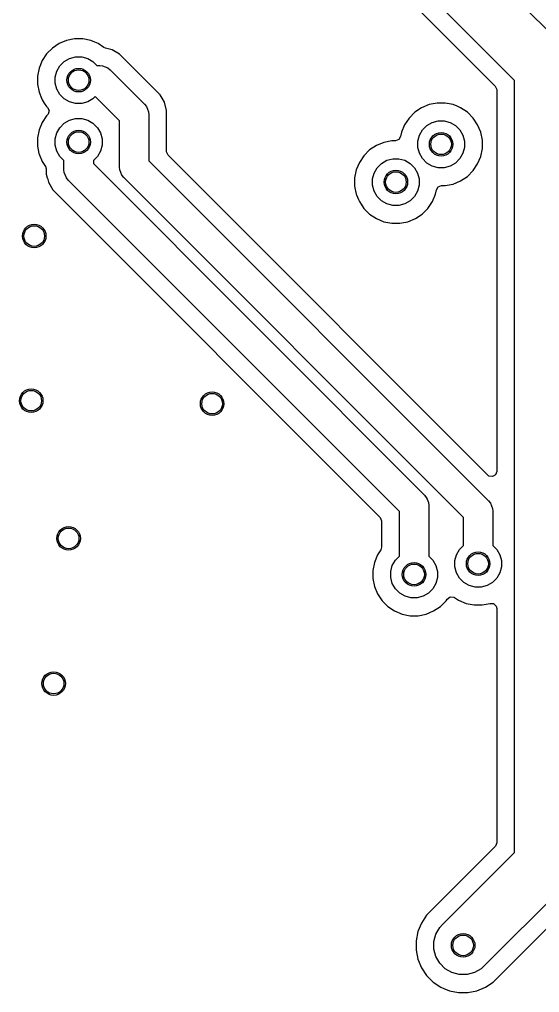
# Model space of a CAD drawing. Extents: x 4.82 to 6.81, y -4.86 to -2.87.
# Drawn here: x 5.498 to 5.846, y -4.156 to -3.506 of the extents above; entities that cross this region are included whole.
import ezdxf

# ---------------------------------------------------------------- set-up
doc = ezdxf.new("R2010")
doc.units = 0
doc.header["$MEASUREMENT"] = 0
doc.layers.add('BLACK', color=7, linetype='CONTINUOUS')

msp = doc.modelspace()

# ---------------------------------------------------------------- linework, layer by layer
at = {"layer": 'BLACK', "linetype": 'CONTINUOUS'}
for p, q in [((5.80459, -3.46677), (5.86282, -3.525)), ((5.82922, -3.54708), (5.77098, -3.48884)), ((5.76042, -3.49501), (5.81636, -3.55095)), ((5.52467, -3.52241), (5.52015, -3.52543)), ((5.52969, -3.52033), (5.52467, -3.52241)), ((5.52467, -3.52241), (5.52467, -3.52241)), ((5.53502, -3.51927), (5.52969, -3.52033)), ((5.52969, -3.52033), (5.52969, -3.52033)), ((5.54045, -3.51927), (5.53502, -3.51927)), ((5.53502, -3.51927), (5.53502, -3.51927)), ((5.54578, -3.52033), (5.54045, -3.51927)), ((5.54045, -3.51927), (5.54045, -3.51927)), ((5.54852, -3.52147), (5.54578, -3.52033)), ((5.54578, -3.52033), (5.54578, -3.52033)), ((5.54578, -3.52033), (5.54578, -3.52033)), ((5.5508, -3.52241), (5.54852, -3.52147)), ((5.55463, -3.52497), (5.5508, -3.52241)), ((5.5508, -3.52241), (5.5508, -3.52241)), ((5.5508, -3.52241), (5.5508, -3.52241)), ((5.5508, -3.52241), (5.5508, -3.52241)), ((5.51631, -3.52927), (5.5133, -3.53379)), ((5.52015, -3.52543), (5.51631, -3.52927)), ((5.55567, -3.52544), (5.55463, -3.52497)), ((5.5602, -3.52665), (5.55567, -3.52544)), ((5.56514, -3.52951), (5.5602, -3.52665)), ((5.59224, -3.55661), (5.56514, -3.52951)), ((5.56514, -3.52951), (5.56514, -3.52951)), ((5.56514, -3.52951), (5.56514, -3.52951)), ((5.5133, -3.53379), (5.51122, -3.53881)), ((5.5133, -3.53379), (5.5133, -3.53379)), ((5.52524, -3.53726), (5.52815, -3.53436)), ((5.52815, -3.53436), (5.53171, -3.5323)), ((5.53171, -3.5323), (5.53568, -3.53124)), ((5.53568, -3.53124), (5.53979, -3.53124)), ((5.53979, -3.53124), (5.54376, -3.5323)), ((5.54376, -3.5323), (5.54732, -3.53436)), ((5.54732, -3.53436), (5.54997, -3.53701)), ((5.51122, -3.53881), (5.51016, -3.54413)), ((5.51122, -3.53881), (5.51122, -3.53881)), ((5.52212, -3.54479), (5.52319, -3.54082)), ((5.52319, -3.54082), (5.52524, -3.53726)), ((5.54997, -3.53701), (5.55183, -3.53701)), ((5.55183, -3.53701), (5.55375, -3.5372)), ((5.55375, -3.5372), (5.5573, -3.53867)), ((5.5573, -3.53867), (5.5573, -3.53867)), ((5.5573, -3.53867), (5.55879, -3.53989)), ((5.55879, -3.53989), (5.58186, -3.56296)), ((5.51016, -3.54413), (5.51016, -3.54957)), ((5.51016, -3.54957), (5.51122, -3.55489)), ((5.52212, -3.54891), (5.52212, -3.54479)), ((5.52319, -3.55288), (5.52212, -3.54891)), ((5.82922, -4.06277), (5.82922, -3.54708)), ((5.51122, -3.55489), (5.51122, -3.55489)), ((5.51122, -3.55489), (5.5129, -3.55895)), ((5.52524, -3.55644), (5.52319, -3.55288)), ((5.81636, -3.55095), (5.81737, -3.55312)), ((5.81737, -3.55312), (5.81739, -3.55343)), ((5.81739, -3.55343), (5.81739, -3.8083)), ((5.5129, -3.55895), (5.5133, -3.55991)), ((5.5133, -3.55991), (5.51477, -3.56213)), ((5.51477, -3.56213), (5.51631, -3.56443)), ((5.52815, -3.55934), (5.52524, -3.55644)), ((5.53171, -3.5614), (5.52815, -3.55934)), ((5.53568, -3.56246), (5.53171, -3.5614)), ((5.53979, -3.56246), (5.53568, -3.56246)), ((5.54376, -3.5614), (5.53979, -3.56246)), ((5.54732, -3.55934), (5.54376, -3.5614)), ((5.54886, -3.5578), (5.54732, -3.55934)), ((5.56506, -3.574), (5.54886, -3.5578)), ((5.59359, -3.55895), (5.59224, -3.55661)), ((5.5951, -3.56156), (5.59359, -3.55895)), ((5.59657, -3.56707), (5.5951, -3.56156)), ((5.5951, -3.56156), (5.5951, -3.56156)), ((5.5951, -3.56156), (5.5951, -3.56156)), ((5.77743, -3.56214), (5.7721, -3.5632)), ((5.78286, -3.56214), (5.77743, -3.56214)), ((5.77743, -3.56214), (5.77743, -3.56214)), ((5.78819, -3.5632), (5.78286, -3.56214)), ((5.78286, -3.56214), (5.78286, -3.56214)), ((5.51631, -3.56443), (5.51692, -3.56504)), ((5.51692, -3.56504), (5.51794, -3.56721)), ((5.51794, -3.56721), (5.51732, -3.56953)), ((5.58186, -3.56296), (5.58309, -3.56445)), ((5.58309, -3.56445), (5.58309, -3.56445)), ((5.58309, -3.56445), (5.58455, -3.568)), ((5.58455, -3.568), (5.58474, -3.56992)), ((5.59657, -3.59449), (5.59657, -3.56707)), ((5.76257, -3.5683), (5.75872, -3.57214)), ((5.76708, -3.56528), (5.76257, -3.5683)), ((5.7721, -3.5632), (5.76708, -3.56528)), ((5.76708, -3.56528), (5.76708, -3.56528)), ((5.7721, -3.5632), (5.7721, -3.5632)), ((5.79094, -3.56434), (5.78819, -3.5632)), ((5.78819, -3.5632), (5.78819, -3.5632)), ((5.78819, -3.5632), (5.78819, -3.5632)), ((5.79321, -3.56528), (5.79094, -3.56434)), ((5.79773, -3.5683), (5.79321, -3.56528)), ((5.79321, -3.56528), (5.79321, -3.56528)), ((5.79321, -3.56528), (5.79321, -3.56528)), ((5.80157, -3.57214), (5.79773, -3.5683)), ((5.5133, -3.57513), (5.51122, -3.58014)), ((5.51631, -3.57061), (5.5133, -3.57513)), ((5.5133, -3.57513), (5.5133, -3.57513)), ((5.51692, -3.57), (5.51631, -3.57061)), ((5.51732, -3.56953), (5.51692, -3.57)), ((5.52524, -3.5786), (5.52815, -3.5757)), ((5.52815, -3.5757), (5.53171, -3.57364)), ((5.53171, -3.57364), (5.53568, -3.57258)), ((5.53568, -3.57258), (5.53979, -3.57258)), ((5.53979, -3.57258), (5.54376, -3.57364)), ((5.54376, -3.57364), (5.54732, -3.5757)), ((5.54732, -3.5757), (5.55023, -3.5786)), ((5.56506, -3.60492), (5.56506, -3.574)), ((5.58474, -3.56992), (5.58474, -3.60084)), ((5.75872, -3.57214), (5.75571, -3.57665)), ((5.77056, -3.57722), (5.77412, -3.57517)), ((5.77412, -3.57517), (5.77809, -3.5741)), ((5.77809, -3.5741), (5.7822, -3.5741)), ((5.7822, -3.5741), (5.78617, -3.57517)), ((5.78617, -3.57517), (5.78973, -3.57722)), ((5.80459, -3.57665), (5.80157, -3.57214)), ((5.51122, -3.58014), (5.51016, -3.58547)), ((5.51122, -3.58014), (5.51122, -3.58014)), ((5.52212, -3.58613), (5.52319, -3.58216)), ((5.52319, -3.58216), (5.52524, -3.5786)), ((5.55023, -3.5786), (5.55228, -3.58216)), ((5.55228, -3.58216), (5.55335, -3.58613)), ((5.75363, -3.58167), (5.75306, -3.58452)), ((5.75571, -3.57665), (5.75363, -3.58167)), ((5.75363, -3.58167), (5.75363, -3.58167)), ((5.75571, -3.57665), (5.75571, -3.57665)), ((5.7656, -3.58369), (5.76765, -3.58013)), ((5.76765, -3.58013), (5.77056, -3.57722)), ((5.78973, -3.57722), (5.79264, -3.58013)), ((5.79264, -3.58013), (5.7947, -3.58369)), ((5.80667, -3.58167), (5.80459, -3.57665)), ((5.80773, -3.587), (5.80667, -3.58167)), ((5.51016, -3.58547), (5.51016, -3.59091)), ((5.52212, -3.59024), (5.52212, -3.58613)), ((5.55335, -3.58613), (5.55335, -3.59024)), ((5.74186, -3.5884), (5.73684, -3.59048)), ((5.74719, -3.58734), (5.74186, -3.5884)), ((5.74186, -3.5884), (5.74186, -3.5884)), ((5.74962, -3.58734), (5.74719, -3.58734)), ((5.75182, -3.58657), (5.74962, -3.58734)), ((5.75306, -3.58452), (5.75182, -3.58657)), ((5.76453, -3.58766), (5.7656, -3.58369)), ((5.76453, -3.59177), (5.76453, -3.58766)), ((5.7947, -3.58369), (5.79576, -3.58766)), ((5.79576, -3.58766), (5.79576, -3.59177)), ((5.80773, -3.59243), (5.80773, -3.587)), ((5.51016, -3.59091), (5.51116, -3.59594)), ((5.52319, -3.59422), (5.52212, -3.59024)), ((5.52524, -3.59778), (5.52319, -3.59422)), ((5.55228, -3.59422), (5.55023, -3.59778)), ((5.55335, -3.59024), (5.55228, -3.59422)), ((5.59659, -3.5948), (5.59657, -3.59449)), ((5.5976, -3.59697), (5.59659, -3.5948)), ((5.73232, -3.5935), (5.72848, -3.59734)), ((5.73684, -3.59048), (5.73232, -3.5935)), ((5.73684, -3.59048), (5.73684, -3.59048)), ((5.7656, -3.59574), (5.76453, -3.59177)), ((5.79576, -3.59177), (5.7947, -3.59574)), ((5.80667, -3.59776), (5.80773, -3.59243)), ((5.51116, -3.59594), (5.51122, -3.59623)), ((5.51122, -3.59623), (5.51127, -3.59637)), ((5.51127, -3.59637), (5.5133, -3.60125)), ((5.5133, -3.60125), (5.5133, -3.60125)), ((5.5133, -3.60125), (5.51547, -3.60451)), ((5.52789, -3.60043), (5.52524, -3.59778)), ((5.52789, -3.60673), (5.52789, -3.60043)), ((5.55023, -3.59778), (5.54758, -3.60043)), ((5.54758, -3.60043), (5.54758, -3.60265)), ((5.58474, -3.60084), (5.81186, -3.82796)), ((5.61284, -3.6122), (5.5976, -3.59697)), ((5.72848, -3.59734), (5.72546, -3.60186)), ((5.74031, -3.60243), (5.74388, -3.60037)), ((5.74388, -3.60037), (5.74785, -3.59931)), ((5.74785, -3.59931), (5.75196, -3.59931)), ((5.75196, -3.59931), (5.75593, -3.60037)), ((5.75593, -3.60037), (5.75949, -3.60243)), ((5.76765, -3.5993), (5.7656, -3.59574)), ((5.77056, -3.60221), (5.76765, -3.5993)), ((5.79264, -3.5993), (5.78973, -3.60221)), ((5.7947, -3.59574), (5.79264, -3.5993)), ((5.80459, -3.60278), (5.80667, -3.59776)), ((5.51547, -3.60451), (5.51556, -3.60475)), ((5.51556, -3.60475), (5.51568, -3.60486)), ((5.51568, -3.60486), (5.51582, -3.60544)), ((5.51582, -3.60544), (5.51604, -3.60603)), ((5.51604, -3.60603), (5.51606, -3.60624)), ((5.51606, -3.60624), (5.51606, -3.60958)), ((5.52808, -3.60865), (5.52789, -3.60673)), ((5.54758, -3.60265), (5.76902, -3.8241)), ((5.56525, -3.60684), (5.56506, -3.60492)), ((5.56672, -3.61039), (5.56525, -3.60684)), ((5.72338, -3.60688), (5.72232, -3.6122)), ((5.72546, -3.60186), (5.72338, -3.60688)), ((5.72338, -3.60688), (5.72338, -3.60688)), ((5.72546, -3.60186), (5.72546, -3.60186)), ((5.73535, -3.60889), (5.73741, -3.60533)), ((5.73741, -3.60533), (5.74031, -3.60243)), ((5.75949, -3.60243), (5.7624, -3.60533)), ((5.7624, -3.60533), (5.76445, -3.60889)), ((5.77412, -3.60427), (5.77056, -3.60221)), ((5.77809, -3.60533), (5.77412, -3.60427)), ((5.7822, -3.60533), (5.77809, -3.60533)), ((5.78617, -3.60427), (5.7822, -3.60533)), ((5.78973, -3.60221), (5.78617, -3.60427)), ((5.79773, -3.61114), (5.80157, -3.6073)), ((5.80157, -3.6073), (5.80459, -3.60278)), ((5.51606, -3.60958), (5.51676, -3.6122)), ((5.51676, -3.6122), (5.51683, -3.61244)), ((5.51683, -3.61244), (5.51754, -3.6151)), ((5.52955, -3.6122), (5.52808, -3.60865)), ((5.53078, -3.61369), (5.52955, -3.6122)), ((5.52955, -3.6122), (5.52955, -3.6122)), ((5.75222, -3.83514), (5.53078, -3.61369)), ((5.56794, -3.61188), (5.56672, -3.61039)), ((5.56672, -3.61039), (5.56672, -3.61039)), ((5.79506, -3.839), (5.56794, -3.61188)), ((5.8114, -3.81077), (5.61284, -3.6122)), ((5.72232, -3.6122), (5.72232, -3.61764)), ((5.73429, -3.61287), (5.73535, -3.60889)), ((5.73429, -3.61698), (5.73429, -3.61287)), ((5.76445, -3.60889), (5.76551, -3.61287)), ((5.76551, -3.61287), (5.76551, -3.61698)), ((5.78819, -3.61624), (5.79321, -3.61416)), ((5.79321, -3.61416), (5.79773, -3.61114)), ((5.51754, -3.6151), (5.51754, -3.6151)), ((5.51754, -3.6151), (5.52039, -3.62004)), ((5.52039, -3.62004), (5.52039, -3.62004)), ((5.52039, -3.62004), (5.52039, -3.62004)), ((5.52039, -3.62004), (5.73937, -3.83901)), ((5.72232, -3.61764), (5.72338, -3.62297)), ((5.73535, -3.62095), (5.73429, -3.61698)), ((5.73741, -3.62451), (5.73535, -3.62095)), ((5.76445, -3.62095), (5.7624, -3.62451)), ((5.76551, -3.61698), (5.76445, -3.62095)), ((5.77642, -3.62297), (5.77699, -3.62012)), ((5.77699, -3.62012), (5.77823, -3.61807)), ((5.77823, -3.61807), (5.78042, -3.6173)), ((5.78042, -3.6173), (5.78286, -3.6173)), ((5.78286, -3.6173), (5.78819, -3.61624)), ((5.78286, -3.6173), (5.78286, -3.6173)), ((5.72338, -3.62297), (5.72338, -3.62297)), ((5.72338, -3.62297), (5.72357, -3.62342)), ((5.72357, -3.62342), (5.72492, -3.62667)), ((5.72492, -3.62667), (5.72546, -3.62798)), ((5.74031, -3.62742), (5.73741, -3.62451)), ((5.74388, -3.62947), (5.74031, -3.62742)), ((5.75949, -3.62742), (5.75593, -3.62947)), ((5.7624, -3.62451), (5.75949, -3.62742)), ((5.77434, -3.62798), (5.77642, -3.62297)), ((5.72546, -3.62798), (5.72848, -3.6325)), ((5.72848, -3.6325), (5.73232, -3.63634)), ((5.74785, -3.63053), (5.74388, -3.62947)), ((5.75196, -3.63053), (5.74785, -3.63053)), ((5.75593, -3.62947), (5.75196, -3.63053)), ((5.76748, -3.63634), (5.77132, -3.6325)), ((5.77132, -3.6325), (5.77434, -3.62798)), ((5.73232, -3.63634), (5.73684, -3.63936)), ((5.73684, -3.63936), (5.74186, -3.64144)), ((5.75795, -3.64144), (5.76296, -3.63936)), ((5.76296, -3.63936), (5.76748, -3.63634)), ((5.74186, -3.64144), (5.74719, -3.6425)), ((5.74719, -3.6425), (5.74719, -3.6425)), ((5.74719, -3.6425), (5.75262, -3.6425)), ((5.75262, -3.6425), (5.75795, -3.64144)), ((5.75262, -3.6425), (5.75262, -3.6425)), ((5.81739, -3.8083), (5.81657, -3.81055)), ((5.81213, -3.81133), (5.8114, -3.81077)), ((5.81449, -3.81175), (5.81213, -3.81133)), ((5.81657, -3.81055), (5.81449, -3.81175)), ((5.76902, -3.8241), (5.77025, -3.82559)), ((5.77025, -3.82559), (5.77078, -3.82688)), ((5.77078, -3.82688), (5.77172, -3.82914)), ((5.77172, -3.82914), (5.77191, -3.83106)), ((5.81186, -3.82796), (5.81309, -3.82945)), ((5.75222, -3.86485), (5.75222, -3.83514)), ((5.77191, -3.83106), (5.77191, -3.86485)), ((5.81309, -3.82945), (5.81455, -3.833)), ((5.81455, -3.833), (5.81455, -3.833)), ((5.81455, -3.833), (5.81474, -3.83492)), ((5.81474, -3.83492), (5.81474, -3.85768)), ((5.73937, -3.83901), (5.74038, -3.84118)), ((5.74038, -3.84118), (5.74039, -3.84149)), ((5.74039, -3.84149), (5.74039, -3.85882)), ((5.79506, -3.85768), (5.79506, -3.839)), ((5.7398, -3.86076), (5.73763, -3.86402)), ((5.74039, -3.85882), (5.7398, -3.86076)), ((5.79035, -3.86389), (5.79241, -3.86033)), ((5.79241, -3.86033), (5.79506, -3.85768)), ((5.81474, -3.85768), (5.8174, -3.86033)), ((5.8174, -3.86033), (5.81945, -3.86389)), ((5.73762, -3.86402), (5.73555, -3.86904)), ((5.73763, -3.86402), (5.73762, -3.86402)), ((5.74752, -3.87106), (5.74957, -3.8675)), ((5.74957, -3.8675), (5.75222, -3.86485)), ((5.77191, -3.86485), (5.77456, -3.8675)), ((5.77456, -3.8675), (5.77661, -3.87106)), ((5.78929, -3.86787), (5.79035, -3.86389)), ((5.78929, -3.87198), (5.78929, -3.86787)), ((5.81945, -3.86389), (5.82051, -3.86787)), ((5.82051, -3.86787), (5.82051, -3.87198)), ((5.73555, -3.86904), (5.73449, -3.87437)), ((5.73449, -3.87437), (5.73449, -3.8798)), ((5.73555, -3.86904), (5.73555, -3.86904)), ((5.74645, -3.87503), (5.74752, -3.87106)), ((5.77661, -3.87106), (5.77768, -3.87503)), ((5.79035, -3.87595), (5.78929, -3.87198)), ((5.82051, -3.87198), (5.81945, -3.87595)), ((5.73449, -3.8798), (5.73555, -3.88513)), ((5.74645, -3.87914), (5.74645, -3.87503)), ((5.74752, -3.88311), (5.74645, -3.87914)), ((5.77768, -3.87914), (5.77661, -3.88311)), ((5.77768, -3.87503), (5.77768, -3.87914)), ((5.79241, -3.87951), (5.79035, -3.87595)), ((5.79531, -3.88241), (5.79241, -3.87951)), ((5.8174, -3.87951), (5.81449, -3.88241)), ((5.81945, -3.87595), (5.8174, -3.87951)), ((5.73555, -3.88513), (5.73555, -3.88513)), ((5.73555, -3.88513), (5.73762, -3.89015)), ((5.74957, -3.88667), (5.74752, -3.88311)), ((5.75248, -3.88958), (5.74957, -3.88667)), ((5.77456, -3.88667), (5.77165, -3.88958)), ((5.77661, -3.88311), (5.77456, -3.88667)), ((5.79888, -3.88447), (5.79531, -3.88241)), ((5.80285, -3.88553), (5.79888, -3.88447)), ((5.80696, -3.88553), (5.80285, -3.88553)), ((5.81093, -3.88447), (5.80696, -3.88553)), ((5.81449, -3.88241), (5.81093, -3.88447)), ((5.73762, -3.89015), (5.74064, -3.89466)), ((5.75604, -3.89163), (5.75248, -3.88958)), ((5.76001, -3.8927), (5.75604, -3.89163)), ((5.76412, -3.8927), (5.76001, -3.8927)), ((5.76809, -3.89163), (5.76412, -3.8927)), ((5.77165, -3.88958), (5.76809, -3.89163)), ((5.78349, -3.89466), (5.78426, -3.89351)), ((5.78426, -3.89351), (5.78619, -3.89209)), ((5.78619, -3.89209), (5.78858, -3.89225)), ((5.78858, -3.89225), (5.78912, -3.89254)), ((5.78912, -3.89254), (5.79184, -3.89436)), ((5.74064, -3.89466), (5.74448, -3.89851)), ((5.74448, -3.89851), (5.749, -3.90152)), ((5.77513, -3.90152), (5.77965, -3.89851)), ((5.77965, -3.89851), (5.78349, -3.89466)), ((5.79184, -3.89436), (5.79686, -3.89644)), ((5.79686, -3.89644), (5.80219, -3.8975)), ((5.80219, -3.8975), (5.80219, -3.8975)), ((5.80219, -3.8975), (5.80762, -3.8975)), ((5.80762, -3.8975), (5.81295, -3.89644)), ((5.80762, -3.8975), (5.80762, -3.8975)), ((5.81295, -3.89644), (5.81311, -3.89641)), ((5.81295, -3.89644), (5.81295, -3.89644)), ((5.81311, -3.89641), (5.81313, -3.89648)), ((5.81313, -3.89648), (5.81526, -3.8966)), ((5.81526, -3.8966), (5.81701, -3.89823)), ((5.81701, -3.89823), (5.81739, -3.89982)), ((5.81739, -3.89982), (5.81739, -4.05642)), ((5.749, -3.90152), (5.75402, -3.9036)), ((5.75402, -3.9036), (5.75935, -3.90466)), ((5.75935, -3.90466), (5.75935, -3.90466)), ((5.75935, -3.90466), (5.76478, -3.90466)), ((5.76478, -3.90466), (5.77011, -3.9036)), ((5.76478, -3.90466), (5.76478, -3.90466)), ((5.77011, -3.9036), (5.77513, -3.90152)), ((5.81739, -4.05642), (5.81657, -4.05867)), ((5.81636, -4.05889), (5.77042, -4.10483)), ((5.78098, -4.111), (5.82922, -4.06277)), ((5.81657, -4.05867), (5.81636, -4.05889)), ((5.86282, -4.08484), (5.80882, -4.13884)), ((5.77042, -4.10483), (5.76697, -4.10999)), ((5.81499, -4.1494), (5.8616, -4.1028)), ((5.76697, -4.10999), (5.7646, -4.11573)), ((5.76697, -4.10999), (5.76697, -4.10999)), ((5.77671, -4.11739), (5.77928, -4.11294)), ((5.77928, -4.11294), (5.78098, -4.111)), ((5.7646, -4.11573), (5.76339, -4.12182)), ((5.76339, -4.12182), (5.76339, -4.12803)), ((5.7646, -4.11573), (5.7646, -4.11573)), ((5.77538, -4.12235), (5.77671, -4.11739)), ((5.76339, -4.12803), (5.7646, -4.13411)), ((5.77538, -4.12749), (5.77538, -4.12235)), ((5.77671, -4.13245), (5.77538, -4.12749)), ((5.7646, -4.13411), (5.7646, -4.13411)), ((5.7646, -4.13411), (5.76697, -4.13985)), ((5.77928, -4.1369), (5.77671, -4.13245)), ((5.76697, -4.13985), (5.76697, -4.13985)), ((5.76697, -4.13985), (5.77042, -4.14501)), ((5.78292, -4.14054), (5.77928, -4.1369)), ((5.78737, -4.14311), (5.78292, -4.14054)), ((5.80689, -4.14054), (5.80243, -4.14311)), ((5.80882, -4.13884), (5.80689, -4.14054)), ((5.77042, -4.14501), (5.77481, -4.1494)), ((5.79233, -4.14444), (5.78737, -4.14311)), ((5.79747, -4.14444), (5.79233, -4.14444)), ((5.80243, -4.14311), (5.79747, -4.14444)), ((5.77481, -4.1494), (5.77997, -4.15285)), ((5.77997, -4.15285), (5.78189, -4.15364)), ((5.78189, -4.15364), (5.78571, -4.15523)), ((5.80409, -4.15523), (5.80983, -4.15285)), ((5.80983, -4.15285), (5.81499, -4.1494)), ((5.78571, -4.15523), (5.78571, -4.15523)), ((5.78571, -4.15523), (5.7918, -4.15644)), ((5.7918, -4.15644), (5.7918, -4.15644)), ((5.7918, -4.15644), (5.79801, -4.15644)), ((5.79801, -4.15644), (5.80409, -4.15523)), ((5.79801, -4.15644), (5.79801, -4.15644))]:
    msp.add_line(p, q, dxfattribs=at)
at = {"layer": 'BLACK'}
for centre in [(5.53774, -3.54685), (5.53774, -3.58819), (5.78015, -3.58972), (5.7499, -3.61492), (5.508, -3.651), (5.506, -3.761), (5.627, -3.763), (5.531, -3.853), (5.8049, -3.86992), (5.76206, -3.87708), (5.521, -3.95), (5.7949, -4.12492)]:
    msp.add_circle(centre, 0.00787, dxfattribs=at)
at = {"layer": 'WHITE'}
for centre in [(5.53774, -3.54685), (5.53774, -3.58819), (5.78015, -3.58972), (5.7499, -3.61492), (5.508, -3.651), (5.506, -3.761), (5.627, -3.763), (5.531, -3.853), (5.8049, -3.86992), (5.76206, -3.87708), (5.521, -3.95), (5.7949, -4.12492)]:
    msp.add_circle(centre, 0.00689, dxfattribs=at)

doc.saveas('drawing.dxf')
